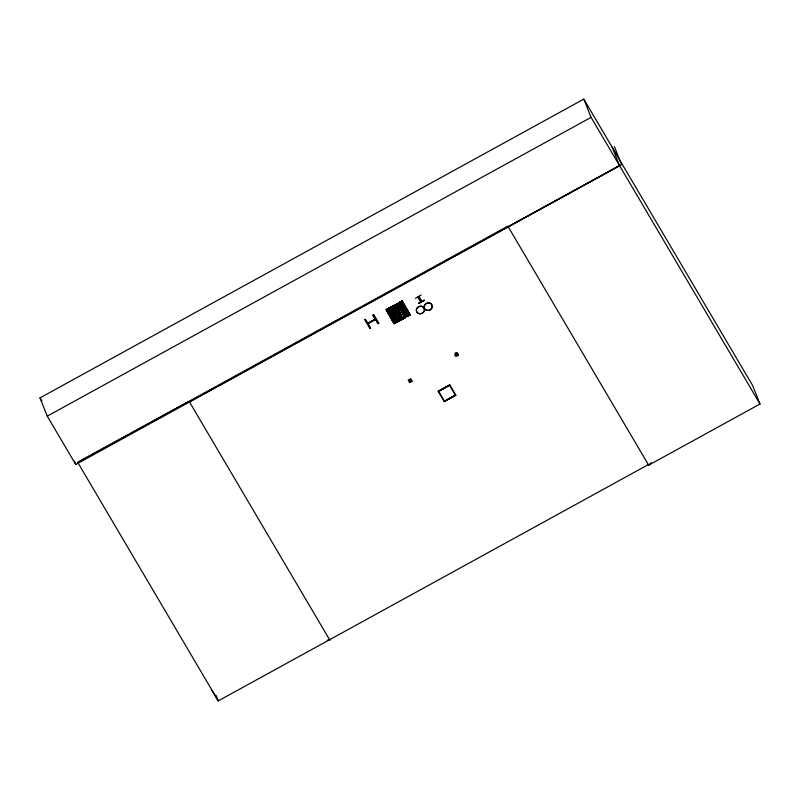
<?xml version="1.0" encoding="UTF-8"?>
<svg xmlns="http://www.w3.org/2000/svg" width="800" height="800" viewBox="0 0 800 800"><rect width="100%" height="100%" fill="white"/><g stroke="black" fill="none" stroke-linecap="round" stroke-linejoin="round"><path stroke-width="1.2" d="M417.98 296.92L421 302.02M419.94 298.96L419.71 299.62L420.3 299.3M412.09 381.09L410.69 378.71L408.18 380.23L409.62 382.45L412.09 381.09L409.61 382.43M458.46 354.97C452.57 360.39 454.98 347.4 458.5 354.83M365.37 319.31L364.73 319.67L369.78 328.26L370.31 327.61M388.88 308.29L388.43 308.53L396.43 322.5L396.89 322.26L388.63 308.35L397.07 322.17L389.18 308L397.45 321.97L394.08 323.75L386.08 309.78L389.14 307.9M388.61 308.37L396.51 322.47M398.83 321.16L390.94 306.99L398.77 321.19L399.21 320.95M392.53 306.28L392.99 306.03L400.99 320.02L400.54 320.25L392.61 306.25M394.41 305.21L397.74 303.43L405.74 317.42L402.37 319.2L394.37 305.22L402.39 319.19M396.95 303.79L405.17 317.72L404.72 317.95M397.3 303.67L405.34 317.63L397.28 303.67L397.73 303.44M398.92 302.74L406.9 316.72L399.06 302.52L402.25 300.95L410.25 314.94L401.94 300.87M407.91 316.17L407.45 316.41L399.44 302.44L399.9 302.2L407.87 316.21L399.89 302.21M401.27 301.49L409.31 315.44M409.87 315.14L401.79 301.2L402.24 300.97M394.16 323.72L386.28 309.6M394.65 323.45L395.11 323.2L387.1 309.23L386.64 309.47L394.72 323.41L386.26 309.55L394.32 323.56M398.19 321.49L401.56 319.7L393.29 305.74L390.18 307.52L398.26 321.46M402.94 318.89L403.4 318.65L395.12 304.69L402.96 318.89L394.98 304.91M406.88 316.72L410.26 314.92M212.07 690.57L218.26 700.89L648.33 464.61L648.67 465.16L651.31 462.51M417.72 297.07L420.76 302.18M390.63 307.29L398.39 321.31M398.99 321L391.19 306.99M392.98 306.05L400.93 320.05M401.53 319.74L393.25 305.65M394.81 304.99L402.79 318.99L394.52 304.91M395.35 304.71L403.15 318.71M399.05 302.59L407.06 316.56M394.83 323.29L386.88 309.28L395.04 323.25M396.85 322.3L388.61 308.3M404.9 317.79L396.91 303.75M405.47 317.48L397.43 303.35M407.63 316.25L399.63 302.21M409.98 315.01L401.81 301.2M612.17 147.11L619.57 165.7L75.75 464.48L47.26 416.14L40 397.89L583.82 99.11L752.66 385.56L760 404L648.59 465.21L648.26 464.65M47.26 416.14L591.08 117.35L583.82 99.11M189.43 401.84L619.51 165.55M373.64 314.76L373 315.11L378.05 323.7L378.7 323.35L373.62 314.74L378.69 323.34M375.26 318.88L367.94 323.59M368 323.79L375.67 319.64L375.39 319.16L367.63 323.08M415.46 298.33L421.18 294.97M378.2 323.58L373.05 314.99L378.1 323.59L378.67 323.33M369.78 328.26L370.42 327.9L365.26 319.28L370.25 327.95M424.31 300.32L418.48 303.45L424.44 300.53M418.5 303.47L424.22 300.12M438.17 391.2L449.76 384.83L455.86 395.23L444.27 401.6L438.23 391.35L449.76 384.83M438.66 391.3L449.61 385.29L455.37 395.12L444.43 401.14L438.72 391.46L449.61 385.29M77.66 462.25L189.1 401.28L329.92 640.29M508.18 226.72L621.59 164.67L614.38 146.58M395.37 306.42L398.25 304.76M389.99 309.42L387.04 310.88M387.62 311.93L390.5 310.27M391.73 309.67L394.6 308.01M401.23 306.31L404.11 304.65M396.73 308.79L399.6 307.13M405.69 307.42L402.73 308.89M397.56 319.85L400.47 318.28M401.75 317.55L404.66 315.98M406.25 315.07L409.17 313.51M393.46 322.1L396.37 320.54M418.97 296.38L422.01 301.49M421.66 301.52L418.68 296.56M327.18 640.21L329.59 639.73M407.34 316.48L399.06 302.52M591.08 117.35L760 404M648.67 465.16L507.85 226.16L77.77 462.45L218.26 700.89M40 397.89L41.9 401.11M401.41 301.27L409.47 315.28M392.72 306.05L400.78 320.06M391.14 307.02L399.14 320.99M389.18 308L397.24 322.01M455.86 395.23L444.27 401.6M455.37 395.12L444.43 401.14M404.84 305.91L401.92 307.47M403.3 303.23L400.38 304.8M402.76 302.29L399.84 303.85M401.14 309.8L398.23 311.37M400.33 308.39L397.41 309.95M398.79 305.71L395.88 307.28M396.95 312.1L394.04 313.67M396.14 310.69L393.23 312.25M395.42 309.43L392.5 310.99M394.06 307.06L391.15 308.63M392.85 314.36L389.94 315.92M392.04 312.94L389.12 314.51M391.31 311.68L388.4 313.25M216.01 695.24L217.81 699.76M74.39 461.06L75.75 464.48M409.07 380.23L409.7 381.59L411.22 380.9L410.59 379.55L409.07 380.23M455.44 354.11L456.07 355.46L457.59 354.78L456.96 353.42L455.44 354.11M419.18 313.68A4.14 3.71 -21.7 0 0 424.39 308.91A4.12 3.69 -21.7 0 0 417.64 307.39A4.14 3.71 -21.7 0 0 419.18 313.68A4.12 3.69 -21.7 0 0 424.35 308.87A4.14 3.71 -21.7 0 0 417.64 307.43A4.12 3.69 -21.7 0 0 419.16 313.61M426.96 310.36A4.14 3.71 -21.7 0 0 432.18 305.6A4.14 3.71 -21.7 0 0 425.43 304.11A4.14 3.71 -21.7 0 0 426.96 310.36A4.12 3.69 -21.7 0 0 432.16 305.6A4.12 3.69 -21.7 0 0 425.44 304.12A4.12 3.69 -21.7 0 0 426.97 310.35"/></g></svg>
